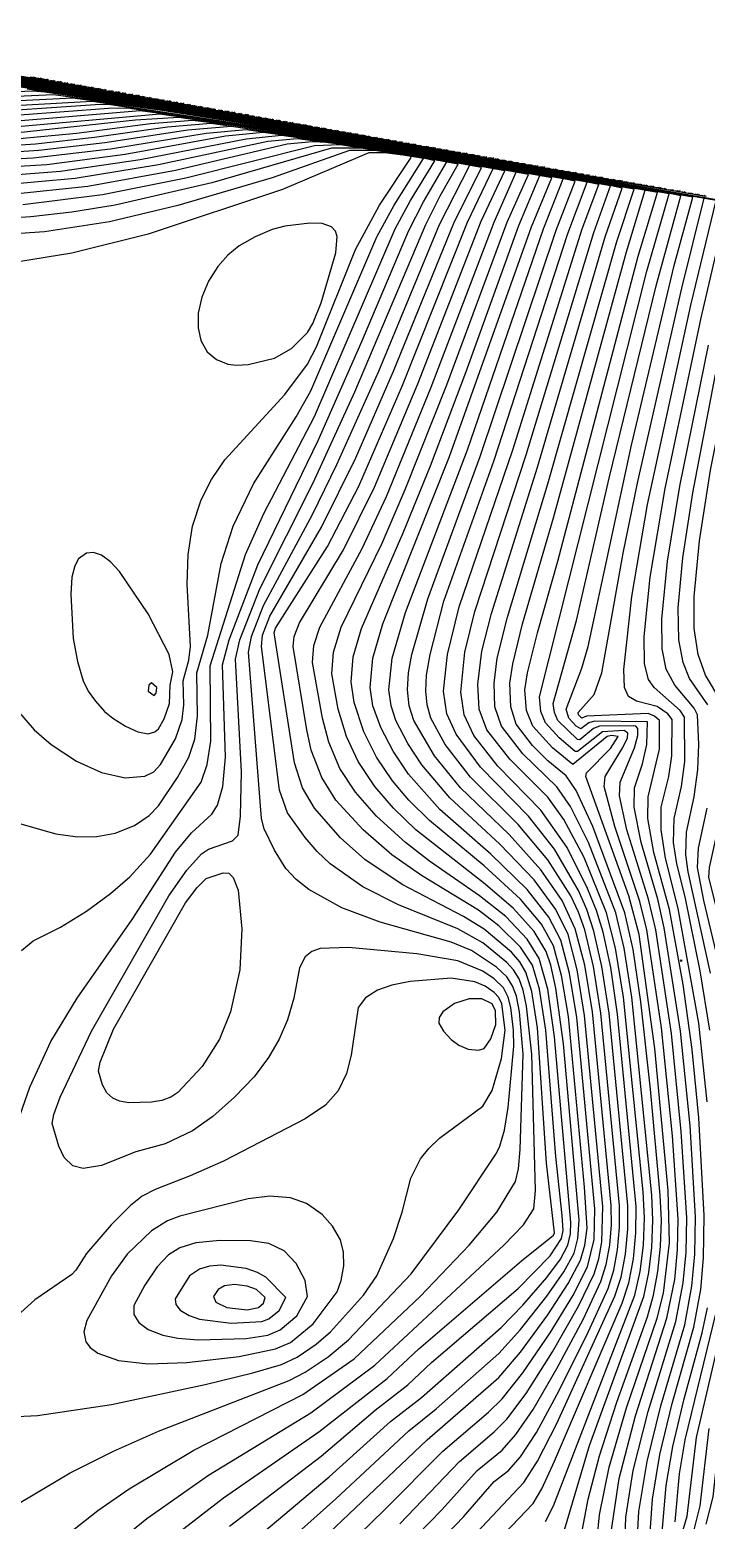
# Model space of a CAD drawing. Header units: inches. Extents: x 2608994 to 2618701, y 1261813 to 1271655.
# Drawn here: x 2616041 to 2616754, y 1270030 to 1271602 of the extents above; entities that cross this region are included whole.
import ezdxf

# ---------------------------------------------------------------- set-up
doc = ezdxf.new("R2010")
doc.units = ezdxf.units.IN
doc.header["$MEASUREMENT"] = 0

msp = doc.modelspace()

# ---------------------------------------------------------------- linework, layer by layer
for points, elevation in [([(2616102.2, 1271540.9), (2615728.6, 1271601.5)], 304), ([(2616163.4, 1271530.1), (2615736.8, 1271599.1)], 303), ([(2616217.3, 1271520.5), (2615754.6, 1271595.5)], 302), ([(2616278.4, 1271509.7), (2615772.5, 1271591.9)], 301), ([(2616319.5, 1271502.5), (2615790.3, 1271588.3)], 300), ([(2616557, 1271460.5), (2616076.8, 1271540.3), (2615861.9, 1271573.9)], 296), ([(2616611.1, 1271450.9), (2616117.5, 1271533.1), (2615879.9, 1271570.3)], 295), ([(2616672.4, 1271440.1), (2616165.6, 1271524.7), (2615898.1, 1271566.7)], 294), ([(2616753.9, 1271425.7), (2616243.2, 1271511.5), (2615916.4, 1271563.1)], 293), ([(2616757.8, 1270546.7), (2616747.6, 1270609.1), (2616731.8, 1270687.1), (2616723, 1270721.9), (2616719.8, 1270744.7), (2616720.4, 1270769.9), (2616728, 1270803.5), (2616731.5, 1270829.9), (2616731.3, 1270876.7), (2616726.7, 1270883.9), (2616699.2, 1270907.9), (2616693.3, 1270916.3), (2616689.2, 1270933.1), (2616688.9, 1270961.9), (2616695.2, 1271024.3), (2616710.9, 1271117.9), (2616748.7, 1271297.9), (2616777.2, 1271420.3), (2616397.6, 1271485.7), (2616077.1, 1271537.9), (2615934.8, 1271559.5)], 292), ([(2616755.1, 1270471.1), (2616746.2, 1270553.9), (2616724.7, 1270675.1), (2616711.2, 1270727.9), (2616706.5, 1270757.9), (2616706.8, 1270781.9), (2616714.6, 1270814.3), (2616717.9, 1270835.9), (2616718.1, 1270874.3), (2616713.6, 1270880.3), (2616702.4, 1270887.8), (2616680.8, 1270893.7), (2616672.4, 1270898.6), (2616668, 1270907.9), (2616667.4, 1270927.1), (2616675.7, 1271003.9), (2616692.4, 1271101.1), (2616737.8, 1271311.1), (2616764.7, 1271421.5), (2616413.2, 1271482.7), (2616095.9, 1271534.3), (2615953.4, 1271555.9)], 291), ([(2616380.6, 1271491.7), (2615955.3, 1271561.9)], 299), ([(2616694.4, 1270006.7), (2616697.4, 1270052.3), (2616705.4, 1270099.1), (2616718.3, 1270153.1), (2616741.1, 1270233.5), (2616748.3, 1270273.1), (2616751.1, 1270306.7), (2616752, 1270351.1), (2616746.3, 1270454.3), (2616739.4, 1270526.3), (2616729.7, 1270594.7), (2616715.5, 1270673.9), (2616699.1, 1270733.9), (2616692.7, 1270769.9), (2616692.8, 1270792.7), (2616704.8, 1270843.1), (2616705, 1270873.1), (2616699.8, 1270877.9), (2616692.8, 1270880.6), (2616628, 1270877.8), (2616623.2, 1270875.7), (2616619.6, 1270879.1), (2616619.2, 1270881.5), (2616635.9, 1270900.7), (2616644.1, 1270923.5), (2616666.7, 1271049.5), (2616682, 1271125.1), (2616728.3, 1271329.1), (2616751.9, 1271423.9), (2616412, 1271482.5), (2616107.3, 1271531.9), (2615972, 1271552.3)], 290), ([(2616414.4, 1271485.7), (2615973.5, 1271558.3)], 298), ([(2616680.8, 1269993.5), (2616683.1, 1270039.1), (2616691.8, 1270091.9), (2616706.2, 1270150.7), (2616731.5, 1270235.9), (2616739.1, 1270276.7), (2616742.1, 1270310.3), (2616742.7, 1270349.9), (2616737.1, 1270445.9), (2616726.9, 1270545.5), (2616709.8, 1270654.7), (2616703.2, 1270684.7), (2616685.5, 1270744.7), (2616678.3, 1270781.9), (2616678.6, 1270802.3), (2616687.1, 1270827.5), (2616691.7, 1270847.9), (2616692.3, 1270871.9), (2616636.4, 1270872.5), (2616630.4, 1270870.8), (2616622, 1270864.5), (2616617.2, 1270867.3), (2616609.4, 1270875.5), (2616606.5, 1270885.1), (2616623.1, 1270928.3), (2616629.7, 1270951.1), (2616675.5, 1271163.5), (2616720.4, 1271353.1), (2616740, 1271425.1), (2616412, 1271482.1), (2616111, 1271530.7), (2615980.9, 1271549.9)], 289), ([(2616475.6, 1271474.9), (2616014.1, 1271551.1)], 297), ([(2616048.2, 1271550.5), (2616041.7, 1271551.7)], 305), ([(2616047.8, 1271550.8), (2616045, 1271551.7)], 306), ([(2616055.4, 1271549.3), (2616048.9, 1271550.5)], 305), ([(2616055, 1271549.6), (2616052.1, 1271550.5)], 306), ([(2616061, 1271548.1), (2616056.1, 1271549.3)], 305), ([(2616061, 1271548.6), (2616059.2, 1271549.3)], 306), ([(2616620.1, 1270001.9), (2616629.6, 1270052.3), (2616641.6, 1270097.9), (2616659.9, 1270154.3), (2616692.3, 1270244.3), (2616698.7, 1270267.1), (2616703.3, 1270292.3), (2616706, 1270318.7), (2616706.9, 1270346.3), (2616705.7, 1270372.7), (2616695.4, 1270484.3), (2616685.2, 1270576.7), (2616677.1, 1270631.9), (2616668.4, 1270670.3), (2616634.5, 1270761.5), (2616617.2, 1270799.5), (2616606.4, 1270814.8), (2616587.2, 1270830.7), (2616571.2, 1270846.7), (2616553.7, 1270869.5), (2616548.1, 1270887.5), (2616547.2, 1270912.7), (2616550.2, 1270933.1), (2616560.7, 1270975.1), (2616593.2, 1271086.8), (2616670.1, 1271367.5), (2616689.7, 1271432.3), (2616413.2, 1271480.4), (2616164.9, 1271519.9), (2616056.8, 1271535.6), (2616044.8, 1271536.7), (2615922.4, 1271531.8)], 285), ([(2616604.8, 1270019.9), (2616631.2, 1270108.7), (2616688.5, 1270265.9), (2616693.7, 1270291.1), (2616696.9, 1270317.5), (2616698, 1270346.3), (2616696.9, 1270372.7), (2616675.8, 1270581.5), (2616667.8, 1270633.1), (2616658.8, 1270670.3), (2616630, 1270744.7), (2616611.2, 1270782.6), (2616596.8, 1270803.2), (2616560.8, 1270838), (2616538.3, 1270867.1), (2616531.5, 1270887.5), (2616530.6, 1270912.7), (2616533.8, 1270939.1), (2616544.7, 1270982.3), (2616587.2, 1271122.9), (2616659.8, 1271378.3), (2616678.1, 1271433.5), (2616413.2, 1271480.1), (2616160.9, 1271519.9), (2616066.2, 1271533.1), (2615942.8, 1271527.5)], 284), ([(2616667.6, 1269980.3), (2616669.4, 1270033.1), (2616677.3, 1270082.3), (2616692.9, 1270144.7), (2616722.1, 1270239.5), (2616730, 1270280.3), (2616733, 1270312.7), (2616733.6, 1270348.7), (2616727.8, 1270439.9), (2616717.4, 1270543.1), (2616700.9, 1270652.3), (2616693.4, 1270684.7), (2616670.6, 1270757.9), (2616662.9, 1270793.9), (2616663.4, 1270808.3), (2616678.6, 1270844.3), (2616681.9, 1270857.5), (2616681.9, 1270864.7), (2616680.1, 1270867.1), (2616677.2, 1270867.5), (2616641.8, 1270867.1), (2616635.2, 1270864.7), (2616620.8, 1270852.8), (2616618.4, 1270853), (2616597.7, 1270873.1), (2616594.1, 1270881.5), (2616592.9, 1270891.1), (2616617.3, 1270978.7), (2616652, 1271128.7), (2616701.5, 1271331.5), (2616727.5, 1271426.3), (2616699.8, 1271432.3), (2616414.4, 1271481.4), (2616122.5, 1271528.3), (2615999.9, 1271546.3)], 288), ([(2616654.1, 1270017.5), (2616662.5, 1270073.9), (2616679.6, 1270139.9), (2616712.8, 1270243.1), (2616721, 1270283.9), (2616724, 1270315.1), (2616724.6, 1270347.5), (2616718.7, 1270435.1), (2616707, 1270549.1), (2616691.7, 1270652.3), (2616684.3, 1270682.3), (2616657.9, 1270761.5), (2616646.6, 1270803.5), (2616647.6, 1270814.3), (2616666.4, 1270844.9), (2616671.2, 1270855.1), (2616671.5, 1270859.9), (2616667.6, 1270862.5), (2616644.8, 1270861.4), (2616618.4, 1270840.4), (2616616, 1270840.4), (2616599.2, 1270854.8), (2616584.7, 1270870.7), (2616579.8, 1270882.7), (2616578.3, 1270898.3), (2616691.7, 1271347.1), (2616715.2, 1271428.7), (2616413.2, 1271481.2), (2616141.6, 1271524.7), (2616019.1, 1271542.7)], 287), ([(2616636.8, 1269985.1), (2616641.6, 1270035.5), (2616651.9, 1270085.9), (2616670.1, 1270148.3), (2616702.4, 1270243.1), (2616709, 1270269.5), (2616715.3, 1270322.3), (2616714.2, 1270377.5), (2616700.1, 1270527.5), (2616683.4, 1270647.5), (2616672.5, 1270688.3), (2616627.1, 1270814.3), (2616627.8, 1270817.9), (2616653.2, 1270843.7), (2616661.5, 1270856.3), (2616654.4, 1270857.5), (2616649.6, 1270856.3), (2616613.6, 1270826.9), (2616592, 1270844.3), (2616571.3, 1270867.1), (2616564.6, 1270883.9), (2616562.9, 1270905.5), (2616565.9, 1270923.5), (2616576.3, 1270965.5), (2616597.6, 1271041.1), (2616682.3, 1271362.7), (2616702.8, 1271429.9), (2616414.4, 1271480.6), (2616153.2, 1271522.3), (2616038.5, 1271539.1)], 286), ([(2616068.2, 1271546.9), (2616063.2, 1271548.1)], 305), ([(2616068.2, 1271547.4), (2616066.4, 1271548.1)], 306), ([(2616075.4, 1271545.7), (2616070.4, 1271546.9)], 305), ([(2616075.4, 1271546.1), (2616073.5, 1271546.9)], 306), ([(2616081.4, 1271544.7), (2616077.5, 1271545.7)], 305), ([(2616081.4, 1271545.1), (2616080.6, 1271545.7)], 306), ([(2616088.6, 1271543.5), (2616084.6, 1271544.5)], 305), ([(2616088.6, 1271543.9), (2616087.8, 1271544.5)], 306), ([(2616095.8, 1271542.2), (2616091.8, 1271543.3)], 305), ([(2616095.8, 1271542.7), (2616094.9, 1271543.3)], 306), ([(2616101.8, 1271541.2), (2616098.9, 1271542.1)], 305), ([(2616109.4, 1271539.7), (2616103, 1271540.9)], 304), ([(2616109, 1271540), (2616106.1, 1271540.9)], 305), ([(2616116.6, 1271538.5), (2616110.1, 1271539.7)], 304), ([(2616116.2, 1271538.8), (2616113.2, 1271539.7)], 305), ([(2616122.2, 1271537.3), (2616117.3, 1271538.5)], 304), ([(2616122.2, 1271537.7), (2616120.3, 1271538.5)], 305), ([(2616129.4, 1271536.1), (2616124.4, 1271537.3)], 304), ([(2616129.4, 1271536.5), (2616127.4, 1271537.3)], 305), ([(2616136.6, 1271534.9), (2616131.5, 1271536.1)], 304), ([(2616136.6, 1271535.3), (2616134.6, 1271536.1)], 305), ([(2616142.6, 1271533.9), (2616138.7, 1271534.9)], 304), ([(2616142.6, 1271534.3), (2616141.7, 1271534.9)], 305), ([(2616149.8, 1271532.7), (2616145.8, 1271533.7)], 304), ([(2616149.8, 1271533.1), (2616148.8, 1271533.7)], 305), ([(2616584.8, 1270028.5), (2616593.2, 1270045), (2616678.8, 1270267.1), (2616684.6, 1270292.3), (2616688.1, 1270319.9), (2616689.2, 1270348.7), (2616687.8, 1270376.3), (2616667, 1270581.5), (2616658.7, 1270633.1), (2616649.1, 1270670.3), (2616625.6, 1270728.7), (2616604, 1270768.7), (2616587.2, 1270792.3), (2616547.3, 1270832.3), (2616523.1, 1270863.5), (2616515, 1270885.1), (2616513.4, 1270911.5), (2616517.6, 1270946.3), (2616527.7, 1270985.9), (2616576.4, 1271140.5), (2616647.7, 1271383.1), (2616665.5, 1271434.7), (2616632.3, 1271441.9), (2616414.4, 1271479.5), (2616180.5, 1271516.3), (2616086.6, 1271529.5), (2615952.4, 1271522.8)], 283), ([(2616512.1, 1269985.1), (2616571.7, 1270047.5), (2616580.9, 1270063.1), (2616594.4, 1270092.3), (2616665.7, 1270258.7), (2616672.5, 1270280.3), (2616677.4, 1270305.5), (2616680.1, 1270333.1), (2616680.2, 1270360.7), (2616660.6, 1270563.5), (2616653.5, 1270612.7), (2616645.6, 1270649.9), (2616638.6, 1270672.7), (2616629.2, 1270696.2), (2616607.6, 1270739.2), (2616580, 1270778.8), (2616534.7, 1270825.1), (2616509.2, 1270857.5), (2616499, 1270879.1), (2616495.5, 1270903.1), (2616499.9, 1270945.1), (2616510.4, 1270988.3), (2616564.4, 1271153.2), (2616635.8, 1271387.9), (2616653.4, 1271437.1), (2616414.4, 1271479.1), (2616107, 1271525.9), (2615962, 1271518)], 282), ([(2616484.5, 1269987.5), (2616562, 1270069.6), (2616576.4, 1270092.3), (2616596.8, 1270131.8), (2616658, 1270266.2), (2616664.4, 1270286.3), (2616669.1, 1270310.3), (2616671.5, 1270336.7), (2616671.4, 1270361.9), (2616651.7, 1270564.7), (2616644.3, 1270613.9), (2616635.8, 1270651.1), (2616628.4, 1270673.9), (2616619.6, 1270694.1), (2616594.4, 1270737.5), (2616566.8, 1270772.5), (2616516.4, 1270824), (2616490.5, 1270858.7), (2616480.7, 1270880.3), (2616477.2, 1270904.3), (2616481.6, 1270942.7), (2616493.8, 1270993.1), (2616550.3, 1271158.7), (2616623.5, 1271391.5), (2616640.8, 1271438.3), (2616607, 1271445.5), (2616414.4, 1271478.7), (2616126.4, 1271522.4), (2616115.6, 1271522.8), (2615971.6, 1271513)], 281), ([(2616456.7, 1269989.9), (2616498.4, 1270033.5), (2616530.8, 1270070.6), (2616545.7, 1270082.3), (2616558.4, 1270096.8), (2616575.2, 1270122.6), (2616596.8, 1270162.2), (2616628, 1270224.3), (2616650.7, 1270274.3), (2616656.7, 1270293.5), (2616660.8, 1270315.1), (2616662.9, 1270339.1), (2616662.6, 1270361.9), (2616643, 1270564.7), (2616635.4, 1270613.9), (2616626.1, 1270652.3), (2616619.6, 1270671), (2616611.3, 1270688.3), (2616587.2, 1270726.4), (2616556, 1270763.5), (2616505.6, 1270813.6), (2616479, 1270847.9), (2616463.9, 1270875.5), (2616460, 1270889.9), (2616458.5, 1270904.3), (2616459.5, 1270921.1), (2616463.1, 1270942.7), (2616477.7, 1270999.1), (2616530.3, 1271146.7), (2616608.3, 1271386.7), (2616628.5, 1271440.7), (2616414.4, 1271478.4), (2616144.4, 1271519), (2616124.3, 1271518.7), (2615983.6, 1271508)], 280), ([(2616157, 1271531.4), (2616152.9, 1271532.5)], 304), ([(2616157, 1271531.9), (2616155.9, 1271532.5)], 305), ([(2616163, 1271530.4), (2616160.1, 1271531.3)], 304), ([(2616170.6, 1271528.9), (2616164.2, 1271530.1)], 303), ([(2616170.2, 1271529.2), (2616167.2, 1271530.1)], 304), ([(2616177.8, 1271527.7), (2616171.4, 1271528.9)], 303), ([(2616177.4, 1271528), (2616174.3, 1271528.9)], 304), ([(2616183.4, 1271526.5), (2616178.5, 1271527.7)], 303), ([(2616183.4, 1271526.9), (2616181.4, 1271527.7)], 304), ([(2616190.6, 1271525.3), (2616185.6, 1271526.5)], 303), ([(2616190.6, 1271525.7), (2616188.5, 1271526.5)], 304), ([(2616197.8, 1271524.1), (2616192.7, 1271525.3)], 303), ([(2616197.8, 1271524.5), (2616195.6, 1271525.3)], 304), ([(2616203.8, 1271523.1), (2616199.9, 1271524.1)], 303), ([(2616203.8, 1271523.5), (2616202.7, 1271524.1)], 304), ([(2616211, 1271521.8), (2616207, 1271522.9)], 303), ([(2616211, 1271522.2), (2616209.8, 1271522.9)], 304), ([(2616217, 1271520.8), (2616214.1, 1271521.7)], 303), ([(2616224.5, 1271519.3), (2616218.4, 1271520.5)], 302), ([(2616224.2, 1271519.6), (2616221.2, 1271520.5)], 303), ([(2616231.8, 1271518.1), (2616225.5, 1271519.3)], 302), ([(2616231.4, 1271518.4), (2616228.3, 1271519.3)], 303), ([(2616237.4, 1271516.9), (2616232.6, 1271518.1)], 302), ([(2616237.4, 1271517.3), (2616235.4, 1271518.1)], 303), ([(2616258.8, 1269958.7), (2616364, 1270052.5), (2616440.9, 1270124.3), (2616469.6, 1270147.5), (2616535.6, 1270205.8), (2616558.4, 1270231.1), (2616586, 1270266.1), (2616604, 1270291.8), (2616614.8, 1270311.5), (2616619, 1270327.1), (2616620.1, 1270346.3), (2616603.6, 1270532.3), (2616595.6, 1270591.1), (2616590.3, 1270615.1), (2616585.3, 1270629.5), (2616572.8, 1270650.8), (2616551.2, 1270675.1), (2616521.2, 1270700.7), (2616448.3, 1270757.9), (2616424.5, 1270780.7), (2616404.8, 1270803.5), (2616387.3, 1270829.9), (2616375, 1270856.3), (2616366.3, 1270885.1), (2616359.7, 1270922.3), (2616361.4, 1270945.1), (2616369.5, 1270971.5), (2616412.5, 1271060.3), (2616436.9, 1271116.7), (2616480.7, 1271227.1), (2616544.3, 1271398.7), (2616566.7, 1271449.1), (2616414.4, 1271476.5), (2616232, 1271502.8), (2616186.4, 1271498.8), (2616109.6, 1271487.8), (2616047.2, 1271481), (2615988.4, 1271477.2)], 275), ([(2616423.6, 1269987.5), (2616475.6, 1270040.8), (2616512.9, 1270082.3), (2616539.1, 1270103.9), (2616553.6, 1270120.2), (2616571.6, 1270146.6), (2616596.8, 1270189.9), (2616624.4, 1270241.5), (2616643.2, 1270281.5), (2616648.8, 1270299.5), (2616652.5, 1270319.9), (2616654.3, 1270341.5), (2616653.9, 1270361.9), (2616634.2, 1270565.9), (2616626.2, 1270615.1), (2616616.2, 1270653.5), (2616602.2, 1270683.5), (2616580, 1270715.7), (2616546.4, 1270753.1), (2616495.3, 1270802.3), (2616467.9, 1270835.9), (2616446.1, 1270873.1), (2616441.2, 1270888.7), (2616439.3, 1270905.5), (2616440.5, 1270923.5), (2616443.9, 1270942.7), (2616460.6, 1271001.5), (2616515.9, 1271151.5), (2616596, 1271390.3), (2616616.1, 1271441.9), (2616581.8, 1271449.1), (2616414.4, 1271478), (2616228.4, 1271506.7), (2616157.6, 1271516.1), (2616011.2, 1271503.8)], 279), ([(2616431.2, 1270026.2), (2616494.2, 1270091.9), (2616530.8, 1270123), (2616544, 1270136.6), (2616564.4, 1270163.7), (2616592, 1270207.4), (2616619.6, 1270255.5), (2616636.2, 1270289.9), (2616641, 1270305.5), (2616644.2, 1270323.5), (2616645.3, 1270360.7), (2616626, 1270562.3), (2616618.2, 1270610.3), (2616608.5, 1270647.5), (2616595.6, 1270674), (2616572.8, 1270705.2), (2616536.8, 1270742.7), (2616484.1, 1270791.5), (2616454.6, 1270826.3), (2616439.6, 1270849.1), (2616427.2, 1270873.1), (2616422, 1270888.7), (2616419.8, 1270905.5), (2616423.3, 1270939.1), (2616437.3, 1270987.1), (2616502.4, 1271158.7), (2616582.8, 1271391.5), (2616603.5, 1271444.3), (2616414.4, 1271477.6), (2616178.3, 1271512.7), (2616020.8, 1271498.5)], 278), ([(2616287.2, 1269916.5), (2616414.4, 1270040.2), (2616476.6, 1270102.7), (2616524.8, 1270143.8), (2616539.2, 1270158.1), (2616560.8, 1270185.2), (2616589.6, 1270227.6), (2616613.6, 1270266.7), (2616628.9, 1270297.1), (2616635.9, 1270325.9), (2616636.7, 1270358.3), (2616617.7, 1270559.9), (2616610.1, 1270606.7), (2616600.8, 1270641.5), (2616588.4, 1270665.7), (2616565.6, 1270694.9), (2616527.2, 1270732.3), (2616473.5, 1270779.5), (2616440.5, 1270816.7), (2616424.3, 1270840.7), (2616411.3, 1270865.9), (2616402.8, 1270888.7), (2616400, 1270907.9), (2616402.8, 1270939.1), (2616413.5, 1270975.1), (2616483.5, 1271151.5), (2616570, 1271393.9), (2616591.4, 1271445.5), (2616414.4, 1271477.2), (2616198.4, 1271509.2), (2616152.8, 1271506.1), (2616029.2, 1271492.9)], 277), ([(2616274.3, 1269938.3), (2616460, 1270114.7), (2616535.6, 1270180.3), (2616558.4, 1270207.2), (2616587.2, 1270246.6), (2616608.8, 1270279.5), (2616621.8, 1270304.3), (2616626.3, 1270319.9), (2616628.5, 1270337.9), (2616626, 1270381.1), (2616608.9, 1270561.1), (2616601.7, 1270604.3), (2616593.1, 1270635.5), (2616580.6, 1270658.3), (2616558.4, 1270684.9), (2616520, 1270719.8), (2616462.4, 1270767.6), (2616440.9, 1270789.1), (2616423.7, 1270809.5), (2616406.7, 1270834.7), (2616393.5, 1270861.1), (2616383.1, 1270892.3), (2616379.9, 1270913.9), (2616382.1, 1270940.3), (2616390.8, 1270970.3), (2616434.8, 1271071), (2616463.6, 1271141.9), (2616500.8, 1271240), (2616556.7, 1271395.1), (2616578.8, 1271447.9), (2616413.2, 1271477.1), (2616265.2, 1271499.5), (2616212.8, 1271506), (2616168.4, 1271502.3), (2616090.4, 1271492.2), (2616030.4, 1271486.5)], 276), ([(2616244.6, 1271515.7), (2616239.8, 1271516.9)], 302), ([(2616244.6, 1271516.1), (2616242.5, 1271516.9)], 303), ([(2616251.8, 1271514.5), (2616246.9, 1271515.7)], 302), ([(2616251.8, 1271514.9), (2616249.6, 1271515.7)], 303), ([(2616257.8, 1271513.5), (2616254, 1271514.5)], 302), ([(2616257.8, 1271513.9), (2616256.7, 1271514.5)], 303), ([(2616265, 1271512.3), (2616261.1, 1271513.3)], 302), ([(2616265, 1271512.6), (2616263.8, 1271513.3)], 303), ([(2616272.2, 1271511), (2616268.2, 1271512.1)], 302), ([(2616272.2, 1271511.4), (2616270.9, 1271512.1)], 303), ([(2616278.2, 1271510), (2616275.3, 1271510.9)], 302), ([(2616285.7, 1271508.5), (2616279.7, 1271509.7)], 301), ([(2616285.4, 1271508.8), (2616282.4, 1271509.7)], 302), ([(2616292.9, 1271507.3), (2616286.9, 1271508.5)], 301), ([(2616292.6, 1271507.6), (2616289.5, 1271508.5)], 302), ([(2616298.6, 1271506.2), (2616294, 1271507.3)], 301), ([(2616298.6, 1271506.5), (2616296.6, 1271507.3)], 302), ([(2616305.8, 1271504.9), (2616301.1, 1271506.1)], 301), ([(2616305.8, 1271505.3), (2616303.6, 1271506.1)], 302), ([(2616313, 1271503.7), (2616308.2, 1271504.9)], 301), ([(2616313, 1271504.1), (2616310.7, 1271504.9)], 302), ([(2616319, 1271502.7), (2616315.3, 1271503.7)], 301), ([(2616319, 1271503), (2616317.8, 1271503.7)], 302), ([(2616326.8, 1271501.3), (2616319.8, 1271502.5)], 300), ([(2616326.2, 1271501.5), (2616322.3, 1271502.5)], 301), ([(2616326.2, 1271501.8), (2616324.9, 1271502.5)], 302), ([(2616251.9, 1270023.5), (2616348.4, 1270097.6), (2616405.2, 1270145.9), (2616439.6, 1270172.6), (2616464.8, 1270196.3), (2616556, 1270274.2), (2616589.6, 1270308.8), (2616601.7, 1270327.1), (2616603.3, 1270335.5), (2616602.4, 1270351.1), (2616595.8, 1270413.5), (2616585.1, 1270546.7), (2616578.5, 1270589.9), (2616570.9, 1270615.1), (2616558.5, 1270634.3), (2616535.6, 1270656.8), (2616514, 1270673.1), (2616454, 1270709.8), (2616423, 1270731.5), (2616392.8, 1270757.8), (2616364, 1270789.1), (2616349, 1270813.1), (2616338, 1270841.9), (2616333.1, 1270863.5), (2616318.7, 1270951.1), (2616319.8, 1270961.9), (2616325.6, 1270976.3), (2616372, 1271053.1), (2616404.4, 1271119.1), (2616450.3, 1271228.3), (2616517.1, 1271399.9), (2616542, 1271452.7), (2616414.4, 1271475.7), (2616269.2, 1271496.2), (2616227.1, 1271492.3), (2616126.4, 1271475.6), (2616044.8, 1271466.1), (2615968, 1271462.1)], 273), ([(2616188.3, 1270009.1), (2616245.5, 1270053.5), (2616346, 1270123.2), (2616417.9, 1270179.5), (2616451.4, 1270210.7), (2616559.6, 1270303.5), (2616593.2, 1270330.6), (2616594.4, 1270333.1), (2616585.8, 1270406.3), (2616576.3, 1270549.1), (2616570.3, 1270587.5), (2616563.9, 1270607.9), (2616557.6, 1270618.7), (2616548.8, 1270628.9), (2616520, 1270653.3), (2616498.4, 1270666.6), (2616433.6, 1270700.3), (2616394.3, 1270726.7), (2616368.7, 1270749.5), (2616341.2, 1270780.7), (2616328.7, 1270802.3), (2616320.2, 1270828.7), (2616298.9, 1270965.5), (2616300.4, 1270970.6), (2616355, 1271056.7), (2616387.9, 1271120.3), (2616433.6, 1271225.6), (2616502.6, 1271398.7), (2616529.6, 1271455.1), (2616413.2, 1271475.6), (2616287.2, 1271493.1), (2616247.6, 1271489.2), (2616142, 1271470.2), (2616059.2, 1271459.3), (2615982.4, 1271454.4)], 272), ([(2616239.2, 1269976.7), (2616356.8, 1270075.8), (2616421.6, 1270133.9), (2616454, 1270159.5), (2616538, 1270233), (2616560.8, 1270256.6), (2616586, 1270286), (2616600.4, 1270305.2), (2616608.4, 1270319.9), (2616611.2, 1270331.9), (2616611.6, 1270343.9), (2616594.3, 1270539.5), (2616587.2, 1270589.9), (2616578.1, 1270622.3), (2616565.6, 1270642.6), (2616542.8, 1270666.5), (2616515.2, 1270688.4), (2616462.4, 1270725), (2616437.2, 1270744.4), (2616406.7, 1270772.3), (2616384.4, 1270797.5), (2616368.2, 1270822.7), (2616356.4, 1270850.3), (2616349.7, 1270875.5), (2616339.3, 1270934.3), (2616340.7, 1270952.3), (2616346.8, 1270971.5), (2616391.6, 1271054.7), (2616417.1, 1271109.5), (2616464.3, 1271224.7), (2616530.5, 1271398.7), (2616554, 1271451.5), (2616414.4, 1271476.1), (2616253.6, 1271499.5), (2616208, 1271495.7), (2616120.4, 1271482.2), (2616050.8, 1271474.2), (2615987.2, 1271470.1)], 274), ([(2616131.1, 1270004.3), (2616164.7, 1270031.9), (2616229.5, 1270077.5), (2616337.6, 1270143.3), (2616404.8, 1270193.4), (2616540.8, 1270319.9), (2616561.5, 1270341.5), (2616572.5, 1270358.3), (2616574.4, 1270377.5), (2616570.3, 1270521.5), (2616564.8, 1270571.9), (2616561.4, 1270588.7), (2616556.9, 1270600.7), (2616551.2, 1270610.2), (2616544, 1270618.2), (2616518.8, 1270638.8), (2616492.4, 1270653.6), (2616430, 1270678.7), (2616392.2, 1270697.9), (2616358, 1270722.2), (2616344.2, 1270735.1), (2616331.6, 1270749.8), (2616313, 1270775.9), (2616304.3, 1270799.9), (2616285.5, 1270951.1), (2616286.6, 1270963.1), (2616294.4, 1270983.4), (2616348.7, 1271077.1), (2616384.9, 1271150.3), (2616424.6, 1271241.5), (2616488, 1271397.5), (2616517.4, 1271456.3), (2616414.4, 1271475), (2616306.4, 1271489.9), (2616269.5, 1271486.3), (2616157.6, 1271464.4), (2616073.6, 1271452.2), (2615996.8, 1271446.3)], 271), ([(2616081.5, 1270015.1), (2616113.2, 1270040.1), (2616145.9, 1270063.1), (2616214.1, 1270103.9), (2616329.2, 1270162.4), (2616383.2, 1270200.1), (2616452.6, 1270265.9), (2616504.2, 1270319.9), (2616533.5, 1270354.7), (2616553.1, 1270387.1), (2616556.2, 1270400.3), (2616558, 1270420.7), (2616561.1, 1270521.5), (2616557.3, 1270565.9), (2616554.1, 1270582.7), (2616550.1, 1270593.5), (2616544, 1270602.8), (2616533.2, 1270613.2), (2616506.8, 1270630.6), (2616485.2, 1270639.6), (2616410.5, 1270660.7), (2616370, 1270675.7), (2616335.2, 1270695), (2616322, 1270705.6), (2616311.2, 1270717.2), (2616299.2, 1270736.5), (2616288.4, 1270759.1), (2616285.5, 1270769.9), (2616271.7, 1270945.1), (2616275, 1270961.9), (2616287.5, 1270994.3), (2616339.1, 1271090.3), (2616365, 1271143.1), (2616409, 1271241.5), (2616473.2, 1271396.3), (2616505.1, 1271458.7), (2616413.2, 1271474.8), (2616323.2, 1271486.6), (2616292, 1271483.7), (2616176.8, 1271459), (2616089.2, 1271444.8), (2616011.2, 1271437.6)], 270), ([(2616334, 1271500.1), (2616326.9, 1271501.3)], 300), ([(2616333.4, 1271500.3), (2616329.4, 1271501.3)], 301), ([(2616333.4, 1271500.6), (2616331.9, 1271501.3)], 302), ([(2616339.6, 1271498.9), (2616334, 1271500.1)], 300), ([(2616339.4, 1271499.2), (2616336.5, 1271500.1)], 301), ([(2616346.8, 1271497.7), (2616341.1, 1271498.9)], 300), ([(2616346.6, 1271498), (2616343.6, 1271498.9)], 301), ([(2616354, 1271496.5), (2616348.2, 1271497.7)], 300), ([(2616353.8, 1271496.8), (2616350.7, 1271497.7)], 301), ([(2616353.8, 1271497.1), (2616353.1, 1271497.7)], 302), ([(2616359.8, 1271495.4), (2616355.3, 1271496.5)], 300), ([(2616359.8, 1271495.7), (2616357.7, 1271496.5)], 301), ([(2616367, 1271494.2), (2616362.4, 1271495.3)], 300), ([(2616367, 1271494.5), (2616364.8, 1271495.3)], 301), ([(2616374.2, 1271493), (2616369.5, 1271494.1)], 300), ([(2616374.2, 1271493.3), (2616371.9, 1271494.1)], 301), ([(2616380.2, 1271491.9), (2616376.6, 1271492.9)], 300), ([(2616380.2, 1271492.2), (2616378.9, 1271492.9)], 301), ([(2616387.8, 1271490.5), (2616381.3, 1271491.7)], 299), ([(2616387.4, 1271490.7), (2616383.7, 1271491.7)], 300), ([(2616387.4, 1271491), (2616386, 1271491.7)], 301), ([(2616395.1, 1271489.3), (2616388.4, 1271490.5)], 299), ([(2616394.6, 1271489.5), (2616390.7, 1271490.5)], 300), ([(2616394.6, 1271489.8), (2616393, 1271490.5)], 301), ([(2616400.7, 1271488.1), (2616395.5, 1271489.3)], 299), ([(2616400.6, 1271488.4), (2616397.8, 1271489.3)], 300), ([(2616407.9, 1271486.9), (2616402.6, 1271488.1)], 299), ([(2616407.8, 1271487.2), (2616404.8, 1271488.1)], 300), ([(2616407.8, 1271487.5), (2616407.1, 1271488.1)], 301), ([(2616413.8, 1271485.8), (2616409.7, 1271486.9)], 299), ([(2616413.8, 1271486.1), (2616411.9, 1271486.9)], 300), ([(2616030.4, 1270764.7), (2616068.8, 1270753.6), (2616091.6, 1270750.4), (2616112, 1270750.9), (2616131.2, 1270754.5), (2616151.6, 1270762.4), (2616167.2, 1270772.9), (2616176.8, 1270783.3), (2616196.9, 1270813.1), (2616209, 1270834.7), (2616215.2, 1270853.7), (2616218.1, 1270877.9), (2616217.4, 1270923.5), (2616229.1, 1270963.1), (2616242.9, 1271038.7), (2616255.5, 1271078.3), (2616277.2, 1271122.7), (2616322, 1271193.4), (2616337.6, 1271220.8), (2616406.9, 1271383.1), (2616425.2, 1271416.7), (2616456.1, 1271465.9), (2616405, 1271474.3), (2616378.4, 1271474.1), (2616296.8, 1271445.3), (2616197.2, 1271416.1), (2616125.2, 1271399.2), (2616056.8, 1271388.4), (2615980, 1271383.3)], 266), ([(2616162.4, 1270814.6), (2616172, 1270819.2), (2616179.2, 1270826.8), (2616194.8, 1270853.9), (2616201.9, 1270874.3), (2616203.7, 1270889.9), (2616203, 1270915.1), (2616209, 1270936.7), (2616210.6, 1270951.1), (2616207.3, 1271017.1), (2616208.1, 1271048.3), (2616212.8, 1271078.3), (2616221.8, 1271105.9), (2616232.9, 1271127.5), (2616247, 1271147.9), (2616310, 1271216.9), (2616334, 1271249), (2616343.6, 1271267.4), (2616384.5, 1271369.9), (2616410, 1271416.7), (2616443.2, 1271466.7), (2616442.6, 1271468.3), (2616415.5, 1271471.9), (2616398.5, 1271471.9), (2616307.6, 1271433), (2616166, 1271386.1), (2616085.6, 1271366), (2615986, 1271350)], 265), ([(2616032.5, 1270630.7), (2616044.8, 1270641), (2616073.6, 1270655.2), (2616101.2, 1270672.3), (2616126.4, 1270690.7), (2616146.8, 1270708.3), (2616168.4, 1270732.1), (2616221.8, 1270808.3), (2616228.4, 1270826.8), (2616232.1, 1270851.5), (2616231.4, 1270930.7), (2616268.7, 1271048.3), (2616287.8, 1271091.5), (2616341.2, 1271193.6), (2616426.5, 1271391.5), (2616442.5, 1271421.5), (2616468.1, 1271463.5), (2616447, 1271468.3), (2616391.3, 1271476.7), (2616359.2, 1271476.6), (2616233.2, 1271440.1), (2616131.2, 1271416.6), (2616085.6, 1271409.1), (2616042.4, 1271404.2), (2616000.4, 1271401.6)], 267), ([(2616013, 1270405.1), (2616041.4, 1270486.7), (2616063.5, 1270534.7), (2616091.1, 1270580.3), (2616149.2, 1270663.3), (2616194.8, 1270734.3), (2616211.6, 1270754.8), (2616233.2, 1270774.4), (2616239.2, 1270783.8), (2616244.7, 1270803.5), (2616247.5, 1270834.7), (2616244.4, 1270931.9), (2616251.3, 1270958.3), (2616281.8, 1271037.5), (2616345.1, 1271168.3), (2616391.4, 1271272.7), (2616440.5, 1271389.1), (2616456.2, 1271420.3), (2616480.7, 1271462.3), (2616368.3, 1271480.3), (2616341.2, 1271479.3), (2616205.6, 1271445), (2616118, 1271427.4), (2616034, 1271417.1)], 268), ([(2616017, 1270040.3), (2616083.8, 1270079.9), (2616129.6, 1270102.7), (2616176.8, 1270123.8), (2616314.8, 1270177.4), (2616331.6, 1270186), (2616355.7, 1270202.3), (2616377.2, 1270220.3), (2616443.2, 1270289.9), (2616493.4, 1270357.1), (2616533.2, 1270416.9), (2616536.8, 1270424.3), (2616541.4, 1270441.1), (2616545.4, 1270465.1), (2616551.5, 1270529.9), (2616551.2, 1270546.7), (2616548.1, 1270570.7), (2616545.5, 1270581.5), (2616540.4, 1270591.2), (2616530.8, 1270600.7), (2616518.8, 1270608.9), (2616492.4, 1270619.8), (2616449.2, 1270627.2), (2616377.2, 1270634), (2616347.2, 1270632.7), (2616338.4, 1270629.5), (2616331.6, 1270624.1), (2616325.6, 1270612.3), (2616319.7, 1270580.3), (2616312.9, 1270557.5), (2616304, 1270537.1), (2616292.9, 1270517.9), (2616277.7, 1270497.5), (2616257.2, 1270475.9), (2616234.2, 1270455.5), (2616212.8, 1270440.4), (2616184, 1270426.9), (2616153, 1270418.3), (2616116.8, 1270404.1), (2616097.6, 1270400.9), (2616086.8, 1270403.7), (2616077.7, 1270412.3), (2616071.8, 1270424.3), (2616064.9, 1270448.3), (2616066.7, 1270457.9), (2616073.5, 1270475.9), (2616106.5, 1270545.5), (2616187.7, 1270688.3), (2616206.8, 1270715.5), (2616222.4, 1270732.7), (2616229.6, 1270737.7), (2616254.8, 1270746.4), (2616260.8, 1270752.4), (2616263.5, 1270772.3), (2616264.5, 1270819.1), (2616258, 1270937.9), (2616262.5, 1270958.3), (2616283.6, 1271011.9), (2616339.9, 1271123.9), (2616383.8, 1271219.9), (2616458.7, 1271396.3), (2616473.6, 1271426.3), (2616492.7, 1271459.9), (2616413.2, 1271474.4), (2616355.2, 1271482.7), (2616338.8, 1271483.4), (2616312.4, 1271480.8), (2616194.8, 1271453.1), (2616102.4, 1271436.3), (2616022, 1271427.9)], 269), ([(2616414.4, 1271479.1), (2616414.4, 1271479.1)], 282), ([(2616434.5, 1271482.1), (2616414.5, 1271485.7)], 298), ([(2616421, 1271484.6), (2616416.7, 1271485.7)], 299), ([(2616421, 1271484.9), (2616418.9, 1271485.7)], 300), ([(2616428.2, 1271483.4), (2616423.8, 1271484.5)], 299), ([(2616428.2, 1271483.7), (2616426, 1271484.5)], 300), ([(2616434.2, 1271482.3), (2616430.8, 1271483.3)], 299), ([(2616434.2, 1271482.6), (2616433, 1271483.3)], 300), ([(2616441.7, 1271480.9), (2616435.6, 1271482.1)], 298), ([(2616441.4, 1271481.1), (2616437.8, 1271482.1)], 299), ([(2616441.4, 1271481.4), (2616440, 1271482.1)], 300), ([(2616449, 1271479.7), (2616442.7, 1271480.9)], 298), ([(2616448.6, 1271479.9), (2616444.9, 1271480.9)], 299), ([(2616448.6, 1271480.2), (2616447, 1271480.9)], 300), ([(2616454.6, 1271478.5), (2616449.7, 1271479.7)], 298), ([(2616454.6, 1271478.8), (2616451.9, 1271479.7)], 299), ([(2616461.9, 1271477.3), (2616456.7, 1271478.5)], 298), ([(2616461.8, 1271477.6), (2616458.9, 1271478.5)], 299), ([(2616461.8, 1271477.9), (2616461.1, 1271478.5)], 300), ([(2616469.1, 1271476.1), (2616463.7, 1271477.3)], 298), ([(2616469, 1271476.4), (2616465.9, 1271477.3)], 299), ([(2616469, 1271476.7), (2616468.1, 1271477.3)], 300), ([(2616475, 1271475), (2616470.8, 1271476.1)], 298), ([(2616475, 1271475.3), (2616472.9, 1271476.1)], 299), ([(2616495.7, 1271471.3), (2616475.6, 1271474.9)], 297), ([(2616482.2, 1271473.8), (2616477.8, 1271474.9)], 298), ([(2616482.2, 1271474.1), (2616480, 1271474.9)], 299), ([(2616489.4, 1271472.6), (2616484.8, 1271473.7)], 298), ([(2616489.4, 1271472.9), (2616487, 1271473.7)], 299), ([(2616495.4, 1271471.5), (2616491.8, 1271472.5)], 298), ([(2616495.4, 1271471.8), (2616494, 1271472.5)], 299), ([(2616503, 1271470.1), (2616496.7, 1271471.3)], 297), ([(2616502.6, 1271470.3), (2616498.8, 1271471.3)], 298), ([(2616502.6, 1271470.6), (2616501, 1271471.3)], 299), ([(2616502, 1271463.5), (2616502, 1271463.5)], 280), ([(2616510.3, 1271468.9), (2616503.7, 1271470.1)], 297), ([(2616509.8, 1271469.1), (2616505.9, 1271470.1)], 298), ([(2616509.8, 1271469.4), (2616508, 1271470.1)], 299), ([(2616515.9, 1271467.7), (2616510.7, 1271468.9)], 297), ([(2616515.8, 1271468), (2616512.9, 1271468.9)], 298), ([(2616515.8, 1271468.3), (2616515.1, 1271468.9)], 299), ([(2616523.1, 1271466.5), (2616517.7, 1271467.7)], 297), ([(2616523, 1271466.8), (2616519.9, 1271467.7)], 298), ([(2616523, 1271467.1), (2616522.1, 1271467.7)], 299), ([(2616530.4, 1271465.3), (2616524.8, 1271466.5)], 297), ([(2616530.2, 1271465.5), (2616526.9, 1271466.5)], 298), ([(2616530.2, 1271465.9), (2616529.1, 1271466.5)], 299), ([(2616536.2, 1271464.2), (2616531.8, 1271465.3)], 297), ([(2616536.2, 1271464.5), (2616534, 1271465.3)], 298), ([(2616543.4, 1271463), (2616538.8, 1271464.1)], 297), ([(2616543.4, 1271463.3), (2616541, 1271464.1)], 298), ([(2616550.6, 1271461.7), (2616545.8, 1271462.9)], 297), ([(2616550.6, 1271462), (2616548, 1271462.9)], 298), ([(2616556.6, 1271460.7), (2616552.8, 1271461.7)], 297), ([(2616556.6, 1271461), (2616555, 1271461.7)], 298), ([(2616564.3, 1271459.3), (2616557.7, 1271460.5)], 296), ([(2616563.8, 1271459.4), (2616559.8, 1271460.5)], 297), ([(2616563.8, 1271459.8), (2616562, 1271460.5)], 298), ([(2616571.6, 1271458.1), (2616564.7, 1271459.3)], 296), ([(2616571, 1271458.2), (2616566.9, 1271459.3)], 297), ([(2616571, 1271458.5), (2616569, 1271459.3)], 298), ([(2616577.2, 1271456.9), (2616571.7, 1271458.1)], 296), ([(2616577, 1271457.2), (2616573.9, 1271458.1)], 297), ([(2616577, 1271457.5), (2616576.1, 1271458.1)], 298), ([(2616584.4, 1271455.7), (2616578.7, 1271456.9)], 296), ([(2616584.2, 1271455.9), (2616580.9, 1271456.9)], 297), ([(2616584.2, 1271456.2), (2616583.1, 1271456.9)], 298), ([(2616590.2, 1271454.6), (2616585.7, 1271455.7)], 296), ([(2616590.2, 1271454.9), (2616587.9, 1271455.7)], 297), ([(2616597.4, 1271453.3), (2616592.7, 1271454.5)], 296), ([(2616597.4, 1271453.7), (2616594.9, 1271454.5)], 297), ([(2616604.6, 1271452.1), (2616599.7, 1271453.3)], 296), ([(2616604.6, 1271452.4), (2616601.9, 1271453.3)], 297), ([(2616610.6, 1271451.1), (2616606.7, 1271452.1)], 296), ([(2616610.6, 1271451.4), (2616609, 1271452.1)], 297), ([(2616618.3, 1271449.7), (2616611.5, 1271450.9)], 295), ([(2616617.8, 1271449.8), (2616613.8, 1271450.9)], 296), ([(2616617.8, 1271450.1), (2616616, 1271450.9)], 297), ([(2616631.2, 1271447.3), (2616618.6, 1271449.7)], 295), ([(2616625, 1271448.6), (2616620.8, 1271449.7)], 296), ([(2616625, 1271448.9), (2616623, 1271449.7)], 297), ([(2616631, 1271447.6), (2616627.8, 1271448.5)], 296), ([(2616631, 1271447.9), (2616630, 1271448.5)], 297), ([(2616638.5, 1271446.1), (2616632.6, 1271447.3)], 295), ([(2616638.2, 1271446.3), (2616634.8, 1271447.3)], 296), ([(2616638.2, 1271446.6), (2616637, 1271447.3)], 297), ([(2616645.8, 1271444.9), (2616639.6, 1271446.1)], 295), ([(2616645.4, 1271445.1), (2616641.8, 1271446.1)], 296), ([(2616645.4, 1271445.4), (2616644.1, 1271446.1)], 297), ([(2616651.4, 1271443.7), (2616646.6, 1271444.9)], 295), ([(2616651.4, 1271444), (2616648.9, 1271444.9)], 296), ([(2616658.6, 1271442.5), (2616653.6, 1271443.7)], 295), ([(2616658.6, 1271442.8), (2616655.9, 1271443.7)], 296), ([(2616665.9, 1271441.3), (2616660.7, 1271442.5)], 295), ([(2616665.8, 1271441.6), (2616662.9, 1271442.5)], 296), ([(2616665.8, 1271441.9), (2616665.1, 1271442.5)], 297), ([(2616671.8, 1271440.2), (2616667.7, 1271441.3)], 295), ([(2616671.8, 1271440.5), (2616669.9, 1271441.3)], 296), ([(2616692.5, 1271436.5), (2616672.4, 1271440.1)], 294), ([(2616679, 1271439), (2616674.7, 1271440.1)], 295), ([(2616679, 1271439.3), (2616677, 1271440.1)], 296), ([(2616686.2, 1271437.8), (2616681.7, 1271438.9)], 295), ([(2616686.2, 1271438.1), (2616684, 1271438.9)], 296), ([(2616692.2, 1271436.7), (2616688.7, 1271437.7)], 295), ([(2616692.2, 1271437), (2616691, 1271437.7)], 296), ([(2616699.8, 1271435.3), (2616693.5, 1271436.5)], 294), ([(2616699.4, 1271435.5), (2616695.8, 1271436.5)], 295), ([(2616699.4, 1271435.8), (2616698, 1271436.5)], 296), ([(2616707.1, 1271434.1), (2616700.5, 1271435.3)], 294), ([(2616706.6, 1271434.3), (2616702.8, 1271435.3)], 295), ([(2616706.6, 1271434.6), (2616705.1, 1271435.3)], 296), ([(2616712.7, 1271432.9), (2616707.5, 1271434.1)], 294), ([(2616712.6, 1271433.2), (2616709.8, 1271434.1)], 295), ([(2616720, 1271431.7), (2616714.5, 1271432.9)], 294), ([(2616719.8, 1271432), (2616716.8, 1271432.9)], 295), ([(2616719.8, 1271432.3), (2616719.1, 1271432.9)], 296), ([(2616727.2, 1271430.5), (2616721.6, 1271431.7)], 294), ([(2616727, 1271430.8), (2616723.9, 1271431.7)], 295), ([(2616727, 1271431.1), (2616726.1, 1271431.7)], 296), ([(2616733, 1271429.4), (2616728.6, 1271430.5)], 294), ([(2616733, 1271429.7), (2616730.9, 1271430.5)], 295), ([(2616740.2, 1271428.2), (2616735.6, 1271429.3)], 294), ([(2616740.2, 1271428.5), (2616737.9, 1271429.3)], 295), ([(2616747.4, 1271426.9), (2616742.6, 1271428.1)], 294), ([(2616747.4, 1271427.3), (2616744.9, 1271428.1)], 295), ([(2616753.4, 1271425.9), (2616749.6, 1271426.9)], 294), ([(2616753.4, 1271426.2), (2616752, 1271426.9)], 295), ([(2616754, 1270025.9), (2616761.4, 1270054.7), (2616770.3, 1270136.3), (2616793, 1270239.5), (2616796.8, 1270276.7), (2616800.2, 1270366.7), (2616797.8, 1270467.5), (2616790.5, 1270550.3), (2616778.4, 1270622.3), (2616756.9, 1270707.5), (2616757.7, 1270718.3), (2616768.6, 1270767.5), (2616773.3, 1270799.9), (2616775.2, 1270837.1), (2616773.6, 1270874.3), (2616770.7, 1270892.3), (2616753.4, 1270921.1), (2616745.8, 1270942.7), (2616741.4, 1270970.3), (2616741.3, 1271003.9), (2616747, 1271062.7), (2616758.7, 1271137.1), (2616814, 1271414.9)], 295), ([(2616250, 1271249), (2616259.6, 1271247.8), (2616271.6, 1271248.6), (2616299.2, 1271255.2), (2616317.2, 1271265.5), (2616334, 1271282.4), (2616339.7, 1271291.9), (2616348.3, 1271313.5), (2616363.9, 1271366.3), (2616365.2, 1271383.5), (2616363.3, 1271389.1), (2616359.2, 1271393.7), (2616349.6, 1271397.2), (2616336.4, 1271397.7), (2616310, 1271394.4), (2616296.8, 1271390.9), (2616278.8, 1271383.2), (2616262, 1271373.8), (2616250.1, 1271363.9), (2616239.6, 1271351.9), (2616229.8, 1271336.3), (2616222.7, 1271319.5), (2616218.9, 1271302.7), (2616218.6, 1271287.1), (2616221.6, 1271273.9), (2616228.4, 1271262.1), (2616238, 1271253.9), (2616250, 1271249)], 264), ([(2616758.8, 1270606.7), (2616735.1, 1270713.5), (2616732.6, 1270731.5), (2616733.5, 1270755.5), (2616741.6, 1270792.7), (2616745.3, 1270821.5), (2616746.2, 1270847.9), (2616744.8, 1270879.1), (2616741.5, 1270886.3), (2616721, 1270910.3), (2616712, 1270927.5), (2616707.7, 1270948.7), (2616707.5, 1270979.9), (2616713.5, 1271041.1), (2616726.3, 1271120.3), (2616756.4, 1271269.1)], 293), ([(2616755.7, 1270889.9), (2616736.5, 1270917.5), (2616729.7, 1270934.3), (2616725.1, 1270958.3), (2616724.7, 1270991.9), (2616729.5, 1271044.7), (2616739.9, 1271113.1), (2616763.9, 1271237.9)], 294), ([(2616173.2, 1270861.2), (2616176.8, 1270864.4), (2616182.8, 1270875), (2616188.6, 1270891.1), (2616189.1, 1270910.3), (2616192.2, 1270924.7), (2616188.2, 1270942.7), (2616166, 1270985.6), (2616136, 1271030.2), (2616126.4, 1271040.4), (2616116.8, 1271047.5), (2616108.4, 1271050.4), (2616101.2, 1271049.6), (2616092.8, 1271043.7), (2616088.7, 1271036.3), (2616085.8, 1271024.3), (2616084.5, 1271006.3), (2616087, 1270959.5), (2616091.6, 1270935.5), (2616097.7, 1270915.1), (2616102.8, 1270904.3), (2616110.5, 1270893.5), (2616120.1, 1270882.7), (2616128.8, 1270875.7), (2616142.3, 1270867.1), (2616155.2, 1270861.3), (2616166, 1270859.3), (2616173.2, 1270861.2)], 264), ([(2616172.3, 1270899.5), (2616174.6, 1270901.9), (2616175.3, 1270907.9), (2616169.6, 1270913), (2616166.9, 1270910.3), (2616166.1, 1270904.3), (2616172.3, 1270899.5)], 263), ([(2616028.3, 1270883.9), (2616046.1, 1270863.5), (2616064, 1270847.9), (2616090.4, 1270830.3), (2616116.8, 1270818.3), (2616142, 1270812.8), (2616162.4, 1270814.6)], 265), ([(2616769, 1270611.5), (2616751.7, 1270683.5), (2616745, 1270718.3), (2616746, 1270738.7), (2616755.1, 1270780.7)], 294), ([(2616180.4, 1270472.5), (2616169.6, 1270470.6), (2616145.6, 1270470.2), (2616136, 1270471.8), (2616128.8, 1270475), (2616122.4, 1270480.7), (2616117.8, 1270489.1), (2616113.6, 1270503.5), (2616115.4, 1270513.1), (2616129.6, 1270547.9), (2616205.5, 1270681.1), (2616217.6, 1270697.2), (2616227.2, 1270706.5), (2616245.2, 1270712.5), (2616251.2, 1270712.4), (2616255.8, 1270707.5), (2616260.9, 1270694.3), (2616264.9, 1270653.5), (2616262.7, 1270610.3), (2616253, 1270565.9), (2616241.4, 1270537.1), (2616222.8, 1270508.3), (2616197.2, 1270480.8), (2616190, 1270476.1), (2616180.4, 1270472.5)], 270), ([(2616727.6, 1270619.2), (2616726.9, 1270619.9), (2616727.6, 1270620.7), (2616728.4, 1270619.9), (2616727.6, 1270619.2)], 291), ([(2616727.6, 1270619.7), (2616727.4, 1270619.9), (2616727.6, 1270620.1), (2616727.8, 1270619.9), (2616727.6, 1270619.7)], 292), ([(2616006.4, 1270138.4), (2616049.6, 1270140.2), (2616127.6, 1270152), (2616226, 1270172.9), (2616276.4, 1270185.2), (2616306.4, 1270194.3), (2616323.2, 1270201.7), (2616343.2, 1270215.5), (2616358.2, 1270228.7), (2616392.9, 1270267.1), (2616406.9, 1270287.5), (2616424.7, 1270327.1), (2616433.8, 1270354.7), (2616442.8, 1270390.7), (2616453, 1270411.1), (2616461.7, 1270421.9), (2616473.2, 1270432.7), (2616518.8, 1270466.7), (2616528.4, 1270483), (2616538.3, 1270516.7), (2616542.1, 1270546.7), (2616538.9, 1270574.3), (2616535.6, 1270581.2), (2616530.8, 1270586.4), (2616521.2, 1270593.1), (2616510.4, 1270597.7), (2616485.2, 1270601.4), (2616442, 1270598.1), (2616422.8, 1270594), (2616407.8, 1270588.7), (2616395.2, 1270580.8), (2616387.5, 1270570.7), (2616379.9, 1270520.3), (2616375.2, 1270501.1), (2616366.4, 1270482.6), (2616353.1, 1270467.5), (2616331.6, 1270453.1), (2616245.6, 1270408.7), (2616210.4, 1270392.9), (2616173.3, 1270378.7), (2616159.8, 1270371.5), (2616147.6, 1270361.9), (2616127.2, 1270341.5), (2616101.2, 1270311.1), (2616089.9, 1270293.5), (2616085.6, 1270289.2), (2616046.5, 1270262.3), (2616017.2, 1270235.7)], 268), ([(2616520.1, 1270527.5), (2616527.2, 1270537.5), (2616532.4, 1270552.7), (2616532.1, 1270567.1), (2616528.4, 1270574.4), (2616517.6, 1270579.8), (2616504.4, 1270579.7), (2616488.8, 1270574.8), (2616476.5, 1270565.9), (2616472.8, 1270559.9), (2616472.4, 1270553.9), (2616477.2, 1270545.5), (2616485.2, 1270536.7), (2616493.6, 1270530.8), (2616503.2, 1270526.8), (2616514, 1270525.6), (2616520.1, 1270527.5)], 267), ([(2616206.8, 1270196.4), (2616262, 1270202.6), (2616300.4, 1270210.6), (2616316, 1270217.5), (2616339.8, 1270237.1), (2616365.4, 1270270.7), (2616369.5, 1270282.7), (2616372.1, 1270298.3), (2616372, 1270312.7), (2616368.8, 1270325.6), (2616360.4, 1270340.1), (2616349.6, 1270352.3), (2616332.8, 1270364), (2616316, 1270369.8), (2616294.4, 1270371.5), (2616271.6, 1270368.8), (2616199.6, 1270350.5), (2616186.4, 1270345.7), (2616169.6, 1270335.2), (2616144.1, 1270310.3), (2616127.5, 1270287.5), (2616101.6, 1270240.7), (2616098.2, 1270228.7), (2616100.4, 1270217.9), (2616105, 1270211.9), (2616113.2, 1270206), (2616134.8, 1270198.3), (2616166, 1270195), (2616206.8, 1270196.4)], 267), ([(2616269.2, 1270221.5), (2616292, 1270225.2), (2616305.2, 1270230.6), (2616322.7, 1270245.5), (2616334, 1270265.9), (2616331.4, 1270282.7), (2616321.9, 1270300.7), (2616309.4, 1270313.9), (2616293.2, 1270321.6), (2616274, 1270324.6), (2616241.6, 1270324.8), (2616216.4, 1270322.5), (2616199.6, 1270317.2), (2616187.6, 1270309.7), (2616175.7, 1270297.1), (2616162.5, 1270277.9), (2616150.8, 1270256.3), (2616150.9, 1270246.7), (2616156.2, 1270238.3), (2616166.2, 1270231.1), (2616181.6, 1270225.1), (2616197.2, 1270221.9), (2616218.8, 1270220.1), (2616269.2, 1270221.5)], 266), ([(2616286, 1270239.6), (2616293.2, 1270242.4), (2616304, 1270251.1), (2616311.3, 1270264.7), (2616290.1, 1270286.3), (2616281.2, 1270291.3), (2616269.2, 1270295.4), (2616242.8, 1270298.9), (2616230.8, 1270297.8), (2616220, 1270294.7), (2616209.8, 1270287.5), (2616194.4, 1270263.5), (2616195.1, 1270257.5), (2616199.9, 1270251.5), (2616209.2, 1270245.7), (2616220, 1270241.8), (2616253.6, 1270237.6), (2616286, 1270239.6)], 265), ([(2616282.4, 1270254.2), (2616287.7, 1270258.7), (2616289.4, 1270264.7), (2616280.2, 1270273.1), (2616270.4, 1270276.9), (2616257.2, 1270278.5), (2616246.4, 1270277.1), (2616239.7, 1270273.1), (2616234.8, 1270265.9), (2616237.3, 1270259.9), (2616248.8, 1270254.1), (2616270.4, 1270251.7), (2616282.4, 1270254.2)], 264), ([(2616707.8, 1270017.5), (2616711.9, 1270066.7), (2616718.9, 1270107.5), (2616730.8, 1270157.9), (2616750, 1270227.5), (2616755.4, 1270253.9)], 291), ([(2616720.8, 1269988.7), (2616734.1, 1270034.3), (2616743.9, 1270117.1), (2616773.9, 1270245.5)], 293), ([(2616721.4, 1270028.3), (2616725.9, 1270078.7), (2616732, 1270114.7), (2616764.5, 1270249.1)], 292), ([(2616741.5, 1270019.9), (2616747.9, 1270045.1), (2616757.2, 1270126.7)], 294)]:
    msp.add_lwpolyline(points, dxfattribs=dict(elevation=elevation))

doc.saveas('drawing.dxf')
